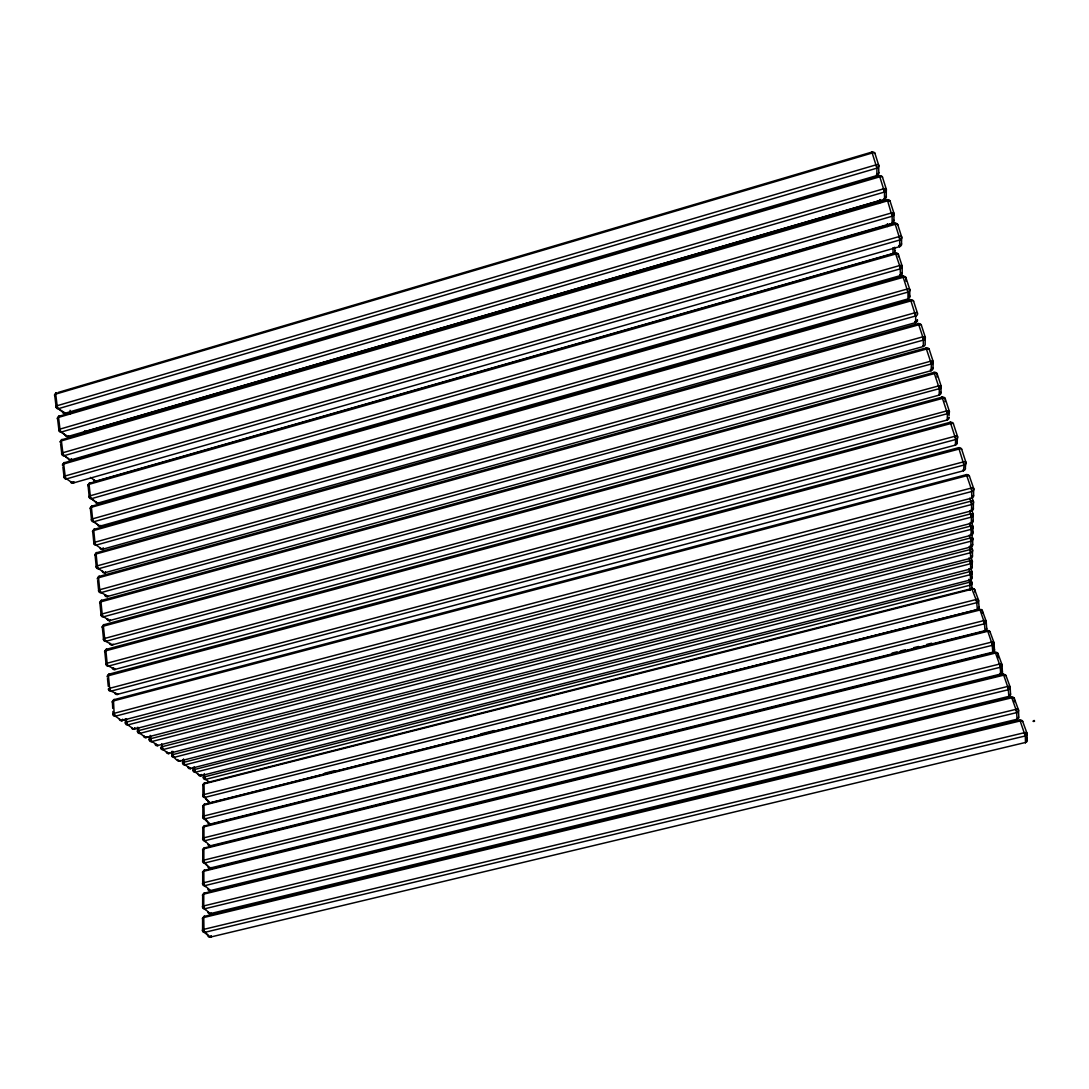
<?xml version="1.0" encoding="UTF-8"?>
<svg xmlns="http://www.w3.org/2000/svg" width="1089" height="1089" viewBox="0 0 1089 1089"><rect width="100%" height="100%" fill="white"/><g stroke="black" fill="none" stroke-linecap="round" stroke-linejoin="round"><path stroke-width="1.5" d="M100.12 548.339A2.314 1.947 -48.7 0 0 102.312 549.332L93.913 543.574A2.396 0.953 -5 0 1 94.934 542.213L915.019 312.761L915.277 313.673L915.699 316.055L910.513 299.611L94.634 529.2A2.314 0.912 72.6 0 0 93.749 530.506L94.934 542.213A2.314 0.912 72.8 0 0 96.24 545.072L915.699 315.973L915.618 322.603L102.312 549.332A2.301 0.898 72.9 0 0 103.196 548.298M970.803 547.168L971.007 540.77L969.333 535.053M971.456 522.053L972.967 526.545L972.858 532.535A2.559 2.219 -0.8 0 1 971.129 535.298L971.184 528.75L969.509 523.115M971.32 523.441L971.402 516.608L969.686 510.809M971.524 511L971.619 504.071L969.877 498.095M971.742 498.231L971.66 489.996L966.379 474.545L966.882 475.716A2.695 1.143 -18.3 0 1 969.441 476.233L973.702 488.593L973.566 495.168A2.682 2.301 -2.1 0 1 971.756 498.041L971.592 498.299M1025.389 742.752L1025.511 742.467A2.573 2.178 4.7 0 0 1027.199 739.785L1026.981 733.251L1022.721 721.531A2.573 2.164 3.6 0 0 1019.508 720.047L204.718 916.312A2.382 1.865 -47.8 0 0 202.608 918.912L202.581 930.741L205.304 933.15M1014.458 701.792L1014.308 698.444A2.518 1.171 -16.8 0 0 1011.817 697.845L1011.518 697.083L1016.513 711.022L1017.085 719.189A2.546 2.137 3.2 0 0 1018.76 716.548L1018.487 709.933L1014.308 698.444A2.546 2.124 2.3 0 0 1011.136 697.001L204.759 893.048A2.287 0.871 78.8 0 0 203.793 894.205A2.301 1.021 -2.8 0 0 202.663 895.607L202.636 907.205L205.331 909.669M210.762 890.679L204.773 885.656A2.328 1.824 -46.2 0 1 202.69 884.118L202.717 872.752A2.287 1.035 -2.6 0 1 203.834 871.336A2.26 0.858 78.4 0 1 204.8 870.22L1002.942 674.431A2.505 2.083 1 0 1 1006.073 675.833L1010.17 687.077L1010.497 693.788A2.477 1.157 -16.8 0 1 1009.952 694.714M210.939 867.661L210.082 868.069L204.8 862.978A2.301 1.797 -45.2 0 1 202.745 861.481L202.772 850.318A2.287 1.783 -44.7 0 1 204.256 848.045M209.741 844.982A2.232 1.048 -2.5 0 1 208.149 844.533A2.26 1.756 -44.4 0 0 210.068 845.894L210.422 846.099A2.205 0.817 77.9 0 1 210.068 845.894L204.841 840.722A2.273 1.756 -44.3 0 1 202.799 839.251L202.826 828.293A2.246 1.062 -2.3 0 1 203.929 826.85A2.205 0.83 77.7 0 1 204.868 825.843L987.042 630.64A2.45 2.001 -1.2 0 1 990.092 631.96L994.026 642.769L994.461 649.629A2.45 2.015 -0.4 0 1 992.814 652.148L992.787 652.461M203.099 805.765A2.246 1.715 -42.9 0 0 202.881 806.69L202.853 817.444L207.182 821.841M208.598 801.735A2.192 1.075 -2.2 0 1 208.04 801.381A2.219 1.702 -42.6 0 0 210.041 802.77L210.381 802.988A2.164 0.79 77.3 0 1 210.041 802.77L204.909 797.42A2.232 1.702 -42.5 0 1 202.908 796.032L202.935 785.482A2.192 1.089 -1.9 0 1 204.011 783.998A2.164 0.803 77 0 1 204.936 783.1L970.136 588.972M211.089 935.887L210.123 937.153L204.011 931.122L203.752 917.537A2.314 0.885 79.2 0 1 204.718 916.312M204.773 885.656A2.273 0.858 78.6 0 1 203.82 882.716L1007.693 686.465A2.505 1.184 -16.9 0 1 1010.17 687.077A2.532 2.11 1.6 0 1 1008.482 689.691L204.773 885.656L203.888 883.56L203.834 871.241L1003.718 675.18L1008.251 688.357L1008.822 696.388A2.505 2.096 1.9 0 0 1010.497 693.788M202.799 839.251A2.246 1.062 -2.4 0 1 203.902 837.822L991.589 642.115A2.45 1.212 -17.3 0 1 994.026 642.769A2.464 2.028 -0.7 0 1 992.365 645.301L204.841 840.722L203.97 838.639L203.929 826.85L987.777 631.28L992.133 643.967L992.8 652.379M208.598 823.053A2.219 1.062 -2.3 0 1 208.04 822.712A2.232 1.729 -43.5 0 0 210.054 824.128L210.408 824.346A2.178 0.803 77.6 0 1 210.054 824.128L204.215 817.635L203.929 805.152L980.046 609.99L984.32 622.432L985.041 630.681A2.423 1.974 -1.5 0 0 986.675 628.203L986.198 621.274L982.346 610.684A2.423 1.974 -2.2 0 0 980.644 609.364M884.05 198.743L884.445 199.314L67.681 436.553L61.256 432.047L884.513 192.032L884.499 199.015A2.573 2.232 -12.1 0 0 886.283 196.156L886.31 189.255L882.512 177.262A2.586 2.232 -12.5 0 0 879.354 175.86L59.432 416.134A2.328 1.96 -48.1 0 0 57.567 418.843L58.983 430.55L65.313 435.083A2.328 1.96 -48.5 0 0 67.681 436.553L68.553 436.008M92.293 506.031L92.184 506.058A2.301 0.898 72.2 0 0 91.408 507.283L92.579 518.854A2.314 0.898 72.4 0 0 93.872 521.726L907.995 292.097L907.981 298.89A2.532 2.192 -9 0 0 909.737 296.113L909.764 289.497L905.953 277.749A2.546 2.192 -9.5 0 0 902.822 276.347L92.293 506.031A2.314 1.919 -47.4 0 0 90.401 508.686L91.558 520.243A2.314 1.933 -47.8 0 0 93.872 521.726L99.929 526.123A2.301 1.919 -47.9 0 1 97.629 524.653A2.355 0.966 -4.9 0 0 98.568 524.993M1003.609 675.207L1003.132 674.186L1003.609 675.207A2.491 1.184 -17 0 1 1006.073 675.833M987.042 630.517L987.655 631.307A2.437 1.212 -17.4 0 1 990.092 631.96M91.558 520.243A2.382 0.98 -4.7 0 1 92.579 518.854L907.314 289.007L907.995 292.301L902.835 276.13M106.069 664.426A2.464 0.817 -6.3 0 1 107.144 663.215L955.053 436.226A2.668 0.953 -17.9 0 1 957.544 436.553A2.668 2.369 -3 0 1 955.72 439.507L955.312 445.129A2.641 2.355 -2.8 0 0 957.122 442.188L957.544 436.553L953.419 423.852A2.654 2.355 -3.7 0 0 950.139 422.287L106.776 649.221A2.369 0.966 74.6 0 0 105.892 650.786A2.45 0.83 -6.2 0 0 104.83 652.012L106.069 664.426A2.423 2.055 -53.2 0 0 108.478 666.073L115.352 669.299A2.355 0.966 74.9 0 1 114.644 669.517L955.312 445.129M998 653.672A2.464 1.198 -17.2 0 0 995.55 653.032L995.278 652.365L1000.083 665.828L1000.737 674.05A2.477 2.055 0.7 0 0 1002.397 671.491L1002.016 664.698L998 653.672A2.477 2.042 -0.1 0 0 994.91 652.311L204.827 847.827A2.232 0.844 78 0 0 203.888 848.876A2.26 1.048 -2.5 0 0 202.772 850.318M876.836 175.547L876.931 168.142L58.411 408.674L65.544 413.316A2.341 0.898 70.7 0 1 64.823 413.33L64.823 413.33A2.314 1.947 -47.8 0 1 62.468 411.887L56.152 407.191L54.749 395.593A2.314 1.947 -47.4 0 1 54.995 394.286M879.408 175.533L884.527 192.059L883.832 188.737L59.977 429.107A2.423 1.007 -4.7 0 0 58.983 430.55A2.341 1.974 -48.4 0 0 61.365 432.034L61.365 432.034A2.355 0.926 70.9 0 1 59.977 429.107L58.547 417.386A2.355 0.912 70.7 0 1 59.432 416.134L59.351 416.107M968.679 579.362L969.741 582.179L204.528 776.852L204.283 773.558M987.655 631.307L987.274 630.422M970.667 567.709L972.109 571.997A2.423 2.124 0.7 0 1 970.462 574.638L195.38 772.237L194.087 766.724M918.313 323.719L918.19 323.76A2.586 2.246 -7.9 0 1 921.376 325.216L925.282 337.263L925.133 343.58A2.573 2.246 -7.3 0 1 923.363 346.397L923.268 338.475L918.381 323.542L97.003 552.64A2.328 0.926 73 0 0 96.118 553.988A2.396 0.939 -5.1 0 0 95.097 555.336L96.281 567.178L104.721 572.8A2.328 1.96 -49.5 0 1 102.393 571.276A2.382 0.912 -5.4 0 0 103.033 571.534M62.168 439.602L62.291 439.602A2.341 1.987 -48.8 0 0 60.412 442.325A2.423 0.994 -4.8 0 1 61.406 440.895A2.369 0.926 71 0 1 62.291 439.602L887.195 199.682A2.6 2.26 -11.8 0 1 890.135 201.315L893.987 213.43L893.892 220.182A2.586 2.26 -11.4 0 1 892.095 223.054L892.177 216.235L64.128 455.678L70.608 460.062L71.425 458.7M967.005 475.675L113.501 700.921A2.396 0.994 75.5 0 1 114.508 699.546L966.12 474.709A2.682 2.301 -2.8 0 1 969.441 476.233M1033.856 721.422L1033.556 720.605L1033.774 721.544M968.992 557.854L970.081 560.74L183.796 762.286L183.565 758.91M201.274 774.47L200.512 775.844A2.219 1.851 -50.9 0 1 198.361 774.333A2.205 0.79 -5.9 0 0 198.756 774.51M1034.427 721.163L1034.237 720.442L1034.468 721.381M67.681 436.553L67.681 436.553A2.341 0.912 71 0 0 68.525 436.158M180.338 760.503C177.18 762.45 171.3 755.426 172.77 751.274M970.19 590.292L969.618 582.193L970.285 585.147L205.59 779.397A2.192 1.851 -51 0 1 203.439 777.886L203.194 774.701M970.367 580.015L970.462 574.638M182.476 760.095L182.707 763.375A2.26 1.879 -50.5 0 0 184.899 764.9L970.639 563.707L970.558 569.261A2.437 2.137 0.5 0 0 972.205 566.607L972.314 561.134L970.857 556.792M969.169 546.624L970.149 549.55A2.491 0.966 -17.3 0 1 972.531 549.945L972.423 555.581A2.477 2.164 0 0 1 970.735 558.276L970.149 549.55L172.988 754.582A2.232 0.858 76.5 0 0 174.117 757.345L970.83 552.654A2.491 2.178 -0.2 0 0 972.531 549.945L971.048 545.562M947.239 419.986L112.113 644.906A2.341 0.953 74.5 0 0 112.984 644.144L112.113 644.906L105.864 641.312L947.484 413.657L947.171 419.973A2.627 2.328 -4.1 0 0 949.023 417.305M971.878 588.605A2.369 2.096 1.3 0 0 971.796 587.692L971.905 582.533L970.83 579.307M970.136 579.947L970.367 579.92A2.409 2.124 0.9 0 0 972.001 577.306L972.109 571.997A2.409 0.912 -17 0 0 969.795 571.63L194.305 769.569A2.178 0.817 76.8 0 0 195.38 772.237A2.232 1.865 -50.7 0 1 193.216 770.726L192.971 767.5M970.871 547.195L970.925 546.964A2.518 2.192 -0.4 0 0 972.64 544.228L972.749 538.429L971.252 533.991M973.021 520.719A2.586 1.048 -17.7 0 0 973.09 520.46L973.212 514.294L972.178 511.258M973.035 508.604A2.627 1.075 -17.9 0 0 973.321 508.019L973.443 501.648L971.878 497.047M169.435 752.839L168.604 753.493L160.804 748.02A2.328 0.871 -5.2 0 1 161.893 746.782L970.326 538.007A2.532 0.994 -17.4 0 1 972.749 538.429A2.532 2.205 -0.6 0 1 971.034 541.165L163.023 749.586L161.689 743.841M892.041 223.34L70.567 460.021A2.341 0.912 71.3 0 0 71.452 459M901.515 243.623A2.6 2.287 -10.6 0 1 899.705 246.522L899.664 238.437L895.049 223.599L895.294 224.293A2.641 1.13 -20.2 0 1 897.785 224.77L901.678 237.034L901.515 243.623A2.627 1.103 -19.9 0 1 901.107 244.372M155.128 744.046A2.341 1.933 -49.9 0 0 157.374 745.625A2.287 0.898 76.3 0 0 158.109 745.393L149.37 740.016A2.369 0.885 -5 0 1 150.459 738.75L970.517 526.11A2.573 1.035 -17.6 0 1 972.967 526.545A2.573 2.232 -1 0 1 971.225 529.322L151.63 741.595L150.255 735.361M73.753 481.733L72.895 483.108A2.355 0.926 71.7 0 0 73.766 481.828M137.364 727.289L137.622 731.794A2.396 1.96 -49.5 0 0 139.896 733.373L971.429 517.112L970.844 513.817L138.698 730.596L138.534 727.479M894.763 247.23L894.818 250.661A2.505 2.137 -10.5 0 1 893.075 253.383L892.98 247.666M897.785 224.77A2.614 2.287 -11.1 0 0 894.586 223.313L894.79 223.095M125.262 718.754L125.521 723.314A2.423 1.974 -49.3 0 0 127.821 724.92L971.647 504.506L971.048 501.144L126.596 722.075L126.433 718.931M112.902 711.498L113.052 714.575A2.464 2.001 -49 0 0 115.38 716.194L971.864 491.479L971.265 488.063L114.127 713.322L113.501 700.921A2.477 0.98 -4.1 0 0 112.426 702.296L112.739 708.435M100.937 592.593L101.046 592.607A2.369 2.001 -50.3 0 1 98.691 591.055A2.423 0.898 -5.5 0 1 99.725 589.748L930.727 361.194L931.354 363.903L926.031 347.922A2.6 2.273 -6.9 0 1 929.23 349.406L933.191 361.616L932.974 367.755A2.586 2.273 -6.3 0 1 931.19 370.614L931.367 363.957L101.046 592.607A2.341 0.939 73.5 0 1 99.725 589.748L98.527 577.769A2.328 0.939 73.3 0 1 99.398 576.353L924.398 348.371M971.756 498.095L121.641 720.591A2.45 1.987 -49.2 0 1 119.368 719.284M971.17 523.496L971.334 523.264A2.586 2.246 -1.2 0 0 973.09 520.46M971.769 588.564L976.534 600.883L977.418 609.649A2.396 1.947 -2.4 0 0 979.052 607.199L978.521 600.202L974.75 589.816A2.396 1.933 -3.1 0 0 971.769 588.564L971.769 588.305M970.367 579.974L200.512 775.844L193.216 770.726A2.219 0.803 -5.8 0 1 194.305 769.569L194.305 769.569M1022.721 721.531A2.546 1.157 -16.5 0 0 1020.216 720.945L1019.917 720.224L1025.28 735.96L204.705 932.347A2.328 0.885 79.4 0 1 203.725 929.366L1024.599 732.652A2.559 1.143 -16.4 0 1 1026.981 733.251A2.586 2.178 4.4 0 1 1025.28 735.96L1025.511 742.657M94.171 480.031A2.328 1.007 -4.4 0 1 93.531 479.745A2.273 1.879 -46.4 0 0 95.805 481.161L96.2 481.324A2.273 0.871 71.9 0 1 95.805 481.161L90.523 477.404M203.942 815.988L983.898 620.594A2.423 1.225 -17.6 0 1 986.198 621.274A2.437 1.987 -1.7 0 1 984.551 623.766L204.882 818.874A2.246 1.729 -43.4 0 1 202.853 817.444A2.232 1.075 -2.2 0 1 203.942 815.988L203.942 815.988A2.192 0.817 77.5 0 0 204.882 818.874M203.902 837.917L203.902 837.822A2.219 0.83 77.9 0 0 204.841 840.722M204.8 862.978A2.246 0.844 78.2 0 1 203.861 860.051L204.8 862.978L1000.342 667.271L999.552 664.072L203.847 860.16L203.874 848.794L995.55 653.032M937.057 376.944L937.193 373.908A2.614 2.301 -5.9 0 0 933.967 372.397L101.835 600.352A2.382 2.001 -50.8 0 0 101.236 600.611M961.696 449.335A2.682 0.939 -17.8 0 0 959.205 449.008L958.647 447.674L964.037 465.18A2.682 2.409 -1.7 0 0 965.875 462.185A2.695 0.926 -17.6 0 0 963.384 461.886L109.676 688.302A2.477 0.79 -6.5 0 0 108.601 689.487A2.437 2.083 -54.3 0 0 111.024 691.147L964.051 465.017L963.561 470.611A2.668 2.382 -1.5 0 0 965.371 467.644L965.875 462.185L961.696 449.335A2.668 2.382 -2.4 0 0 958.388 447.729L109.295 674.091A2.437 2.069 -53.7 0 0 107.498 675.752M134.845 727.779L133.893 729.181A2.409 1.974 -49.4 0 1 131.646 727.888M947.512 414.174L947.512 414.147A2.641 2.341 -4.3 0 0 949.322 411.247L945.252 398.724A2.641 2.328 -4.8 0 0 941.999 397.172L104.285 624.65A2.355 0.953 74.1 0 0 103.401 626.161A2.437 0.858 -5.9 0 0 102.352 627.414L103.578 639.679A2.409 2.042 -52.2 0 0 105.973 641.285L105.973 641.285A2.369 0.966 74.4 0 1 104.653 638.44L103.401 626.161L942.775 398.343A2.654 0.994 -18.4 0 1 945.252 398.724L945.089 401.678M98.432 502.682L97.574 503.186A2.287 0.885 72.2 0 0 98.446 502.601M939.113 395.293L939.371 388.65L103.496 616.81A2.382 2.015 -51.2 0 1 101.114 615.217L99.902 603.102A2.382 2.001 -50.8 0 1 100.746 600.978M938.881 395.239L939.126 395.13A2.6 2.301 -5.2 0 0 940.923 392.244L941.209 386.268L937.193 373.908A2.627 1.035 -18.7 0 0 934.716 373.5L100.95 601.822A2.423 0.885 -5.7 0 0 99.902 603.102M203.371 805.316A2.246 1.715 -42.9 0 1 204.895 804.267L979.351 609.05L979.923 610.017A2.409 1.225 -17.7 0 1 982.346 610.684L982.509 613.012M122.594 719.965L122.635 719.176A2.382 0.98 75.8 0 1 121.641 720.591L113.052 714.575A2.491 0.966 -4.2 0 1 114.127 713.2A2.396 0.994 75.7 0 0 115.38 716.194L114.086 713.322M934.716 373.5L933.967 372.288L939.358 388.582L938.732 385.887L102.175 613.951A2.437 0.871 -5.8 0 0 101.114 615.217L109.676 620.621M931.19 370.668L107.158 596.554A2.328 0.926 73.6 0 0 107.934 596.255M1020.216 720.945L203.752 917.537A2.328 1.007 -3 0 0 202.608 918.912M949.05 415.603L949.322 411.247A2.654 0.98 -18.2 0 0 946.845 410.893L104.653 638.44A2.45 0.844 -6 0 0 103.578 639.679L106.668 641.503M939.126 395.13L109.621 620.58A2.369 2.001 -51.3 0 1 107.253 619.015M161.893 746.782L161.893 746.782A2.273 0.885 76.4 0 0 163.023 749.586A2.328 1.919 -50 0 1 160.804 748.02M150.459 738.75L150.459 738.75A2.301 0.912 76.2 0 0 151.63 741.595A2.355 1.947 -49.8 0 1 149.37 740.016L149.166 736.64M895.294 252.866L900.127 267.064L900.44 275.571A2.518 2.164 -9.8 0 0 902.182 272.822L902.155 266.056L898.384 254.458A2.532 2.164 -10.3 0 0 895.281 253.084L89.965 483.135A2.301 0.885 71.9 0 0 89.094 484.333A2.355 1.007 -4.3 0 0 88.086 485.762L89.244 497.197L94.28 500.981M964.037 465.18L963.411 461.967M203.711 929.475L203.725 929.366A2.341 0.994 -3 0 0 202.581 930.741A2.396 1.879 -48.3 0 0 204.705 932.347M114.644 669.517L114.644 669.517A2.409 2.042 -53.3 0 1 112.29 668.115M109.227 674.077L109.186 674.132A2.382 0.98 75 0 0 108.41 675.725L109.676 688.302A2.396 0.994 75.2 0 0 111.024 691.147L117.911 694.169A2.369 0.98 75.3 0 1 117.204 694.414L117.204 694.414A2.423 2.069 -54.3 0 1 114.835 693.067M204.473 776.852L204.528 776.756A2.151 0.79 76.9 0 0 205.59 779.397L204.528 776.756A2.192 0.776 -6 0 0 203.439 777.886L209.333 782.025M184.899 764.9L183.796 762.177A2.205 0.83 76.7 0 0 184.899 764.9L190.793 768.466M950.261 422.246L955.693 438.935L955.053 436.226M139.896 733.373L138.698 730.488A2.328 0.939 76.1 0 0 139.896 733.373L145.803 737.512L146.688 736.872M127.821 724.92L126.596 721.966A2.369 0.966 75.9 0 0 127.821 724.92L133.893 729.181L971.538 510.85A2.641 2.273 -1.6 0 0 973.321 508.019M899.705 246.618L72.895 483.108A2.355 2.001 -50 0 1 70.554 481.883M923.349 346.506L104.721 572.8A2.314 0.912 73.3 0 0 105.565 572.256M64.823 413.33L876.931 175.547M210.994 913.195L210.109 913.685L204.732 908.784A2.301 0.871 79 0 1 203.766 905.817A2.314 1.007 -2.9 0 0 202.636 907.205A2.369 1.851 -47.2 0 0 204.732 908.784L1016.799 712.587L1015.996 709.334L203.752 905.925L203.766 894.123L1011.899 697.763M62.618 465.357A2.437 0.966 -5.1 0 1 63.693 464.009A2.369 0.939 71.4 0 1 64.578 462.662L894.641 223.027M971.129 535.298L157.374 745.625M203.847 860.16L203.861 860.051A2.273 1.048 -2.5 0 0 202.745 861.481M970.735 558.276L179.535 761.143A2.273 1.892 -50.4 0 1 177.344 759.618A2.273 0.83 -5.5 0 0 178.079 759.877M871.84 151.902L876.944 168.128L876.4 165.283M70.567 460.021L70.567 460.021A2.341 1.987 -49.2 0 1 68.321 459.041M72.895 483.108L64.142 477.363L62.876 466.909M95.805 481.161L893.075 253.438M898.398 256.732L898.384 254.458A2.546 1.171 -20.2 0 0 895.934 253.914L89.094 484.333L90.251 495.767A2.301 0.898 72.1 0 0 91.544 498.639L900.385 268.833L899.963 266.424L899.705 265.539L90.251 495.767A2.369 0.994 -4.5 0 0 89.244 497.197A2.301 1.919 -47 0 0 91.544 498.639L97.574 503.186A2.287 1.906 -47.1 0 1 95.288 501.743A2.341 0.98 -4.6 0 0 96.499 502.124M97.574 503.186L900.549 275.558M102.23 549.36L103.169 547.998M910.513 299.611L910.458 299.897A2.559 2.219 -8.7 0 1 913.617 301.326L917.483 313.237A2.573 2.232 -8.3 0 1 915.699 316.055L915.713 316.001M942.012 397.049L947.471 413.589L946.845 410.893M923.608 340.067L922.819 336.828L97.316 565.844A2.409 0.926 -5.3 0 0 96.281 567.178A2.355 1.974 -49.4 0 0 98.636 568.703L923.513 340.054A2.586 2.26 -7.4 0 0 925.282 337.263A2.6 1.075 -19.1 0 0 922.819 336.828M974.927 592.171L974.75 589.816A2.382 1.239 -17.9 0 0 972.341 589.135L204.011 783.917L204.256 796.195L204.909 797.42L976.887 602.653A2.409 1.947 -2.6 0 0 978.521 600.202A2.396 1.239 -17.8 0 0 976.112 599.522L203.983 794.562A2.164 0.803 77.2 0 0 204.909 797.42M915.481 322.752L915.618 322.494A2.546 2.219 -8.2 0 0 917.387 319.69A2.573 1.089 -19.3 0 1 916.421 320.86M138.643 730.583L138.698 730.488A2.409 0.912 -4.8 0 0 137.622 731.794M126.596 721.966L126.596 721.966A2.437 0.939 -4.5 0 0 125.521 723.314M203.684 905.898L204.732 908.784M918.258 323.487L918.912 324.753A2.6 1.089 -19.3 0 1 921.376 325.216M876.958 168.128L876.944 168.128A2.573 2.219 -12.8 0 0 878.728 165.337L874.971 153.481A2.573 2.219 -13.2 0 0 872.847 151.984M900.412 268.765L900.412 268.765A2.532 2.178 -9.9 0 0 902.155 266.056A2.559 1.157 -20.1 0 0 899.705 265.539M884.513 192.127L884.527 192.059A2.586 2.246 -12.2 0 0 886.31 189.255A2.614 1.184 -20.7 0 0 883.832 188.737M117.204 694.414L963.52 470.761M963.561 470.652L962.989 469.999M955.72 439.507L108.478 666.073A2.382 0.98 74.8 0 1 107.144 663.215L105.892 650.786L950.928 423.512A2.668 0.966 -18.1 0 1 953.419 423.852M66.429 478.901L66.552 478.888A2.369 2.015 -49.9 0 1 64.142 477.363A2.45 0.953 -5.2 0 1 65.149 475.988L899.187 236.572L899.854 239.961L66.552 478.888A2.369 0.939 71.5 0 1 65.149 475.988L63.693 464.009L895.294 224.293M105.579 572.174L104.735 572.841M100.787 525.579L99.929 526.123A2.287 0.898 72.5 0 0 100.801 525.415M972.436 589.081L971.905 588.21M908.117 292.247L907.995 292.301A2.559 2.205 -9.1 0 0 909.764 289.497A2.573 1.13 -19.7 0 0 907.314 289.007M172.988 754.582L173.001 754.691A2.287 0.844 -5.4 0 0 171.899 755.807A2.287 1.906 -50.2 0 0 174.117 757.345M183.796 762.177L183.796 762.177A2.26 0.817 -5.6 0 0 182.707 763.375M84.615 430.822A2.273 0.858 71.2 0 0 85.241 431.652L878.265 200.975L878.306 203.439M891.632 213.362L892.177 216.33L887.412 200.117L887.658 200.812A2.627 1.157 -20.5 0 1 890.135 201.315M203.82 882.716L203.82 882.716A2.287 1.035 -2.7 0 0 202.69 884.118M878.279 200.975L878.224 201.043A2.491 2.096 -11.8 0 0 879.803 199.832M203.902 794.63L203.983 794.562A2.205 1.089 -2 0 0 202.908 796.032M950.234 422.233L950.928 423.512M899.963 239.893L899.868 239.893A2.614 2.301 -10.7 0 0 901.678 237.034A2.641 1.116 -20 0 0 899.187 236.572M892.286 216.262L892.19 216.262A2.6 2.273 -11.5 0 0 893.987 213.43A2.627 1.143 -20.3 0 0 891.51 212.94L62.849 452.738A2.437 0.98 -5 0 0 61.842 454.154L65.027 456.345M110.329 620.431L109.621 620.58A2.328 0.939 74 0 0 110.425 620.186M107.852 596.418L98.691 591.055M107.062 596.581L107.158 596.554A2.355 1.987 -50.4 0 1 104.803 595.002M122.39 720.496L121.641 720.591M980.032 609.976L979.338 609.391M939.521 389.141L939.412 389.113A2.627 2.314 -5.4 0 0 941.209 386.268A2.641 1.021 -18.5 0 0 938.732 385.887M112.017 644.933L112.113 644.906A2.382 2.028 -52.3 0 1 109.744 643.3A2.423 0.83 -6.2 0 0 110.67 643.558M931.517 364.447L931.408 364.434A2.614 2.287 -6.5 0 0 933.191 361.616A2.627 1.048 -18.8 0 0 930.727 361.194M58.221 392.435L871.84 152.092M874.971 153.481A2.6 1.225 -21.2 0 0 872.493 152.923L55.73 394.109A2.396 1.048 -4.2 0 0 54.749 395.593M882.512 177.262A2.614 1.198 -20.8 0 0 880.035 176.731L58.547 417.386A2.409 1.021 -4.5 0 0 57.567 418.843M887.658 200.812L61.406 440.895L62.849 452.738A2.369 0.939 71.2 0 0 64.237 455.651L64.237 455.651A2.355 1.987 -49.2 0 1 61.842 454.154L60.589 443.795M905.953 281.098L905.953 277.749A2.573 1.143 -19.9 0 0 903.502 277.232L91.408 507.283A2.369 0.994 -4.6 0 0 90.401 508.686M913.617 301.326A2.586 1.116 -19.6 0 0 911.153 300.85L93.749 530.506A2.382 0.966 -4.9 0 0 92.728 531.881L93.913 543.574A2.341 1.96 -48.6 0 0 96.24 545.072L96.131 545.099M918.912 324.753L96.118 553.988L97.316 565.844A2.328 0.926 73.2 0 0 98.636 568.703L98.636 568.703M929.23 349.406A2.614 1.062 -19 0 0 926.766 348.97L98.527 577.769A2.409 0.912 -5.4 0 0 97.479 579.076M101.726 600.393L101.835 600.352A2.341 0.953 73.7 0 0 100.95 601.822L102.175 613.951A2.355 0.953 73.9 0 0 103.496 616.81L103.496 616.81M959.205 449.008L108.41 675.725A2.477 0.803 -6.4 0 0 107.335 676.922M144.32 736.218A2.382 0.898 -4.9 0 1 143.544 735.933A2.369 1.947 -49.6 0 0 145.803 737.512L971.334 523.264M167.257 752.227A2.314 0.858 -5.3 0 1 166.386 751.941A2.301 1.906 -50.1 0 0 168.604 753.493L970.925 546.964M94.634 529.2L94.634 529.2A2.328 1.947 -48.2 0 0 93.518 529.853M99.29 576.38L99.398 576.353A2.355 1.987 -49.9 0 0 97.711 577.837M187.989 767.078A2.246 1.879 -50.6 0 0 190.167 768.603L970.204 569.084M324.59 773.217L334.473 770.726M480.494 733.972L494.243 730.515M210.041 802.77L977.418 609.649M892.082 653.073L897.091 651.835M900.331 651.018L905.327 649.765M913.521 647.724L918.517 646.485M926.712 644.429L931.694 643.191M210.054 824.128L985.041 630.681M210.068 845.894L992.814 652.148M208.598 866.898A2.26 1.035 -2.7 0 1 208.026 866.572A2.287 1.783 -45.4 0 0 210.082 868.069L1000.737 674.05M208.612 889.441A2.273 1.021 -2.8 0 1 208.026 889.128A2.314 1.81 -46.4 0 0 210.095 890.652L1008.822 696.388M64.578 462.662L64.578 462.662A2.369 2.001 -49.5 0 0 62.781 464.472M208.612 912.419A2.301 0.994 -3 0 1 208.026 912.106A2.341 1.851 -47.4 0 0 210.109 913.685L1017.085 719.244M205.835 933.613L208.013 935.533A2.382 1.879 -48.5 0 0 210.123 937.153L1025.511 742.467M106.654 649.235L106.776 649.221A2.409 2.055 -52.7 0 0 104.83 652.012M876.972 175.234L876.972 175.234A2.546 2.205 -12.7 0 0 878.755 172.402L878.728 165.337A2.6 1.212 -21 0 0 876.25 164.793L57.132 405.721A2.409 1.035 -4.4 0 0 56.152 407.191A2.328 1.96 -47.8 0 0 58.52 408.647L58.52 408.647A2.355 0.912 70.5 0 1 57.132 405.721L55.73 394.109A2.355 0.898 70.4 0 1 56.614 392.911L56.614 392.911A2.314 1.947 -47.4 0 0 55.43 393.66M970.571 526.205L971.225 529.322M970.449 537.993L971.034 541.11M969.795 571.63L970.408 574.107L968.842 568.771M976.112 599.522L976.887 602.653M991.589 642.115L992.365 645.301M1007.693 686.465L1008.482 689.691M202.881 806.69A2.219 1.075 -2.1 0 1 203.97 805.234L203.97 805.234A2.178 0.817 77.3 0 1 204.895 804.267M85.241 431.652L85.241 431.652A2.26 1.851 -45 0 1 84.37 431.72M970.149 549.55L970.83 552.654M1024.477 732.679L1025.28 735.96M971.129 488.076L971.129 488.076A2.695 1.13 -18.2 0 1 973.702 488.593A2.695 2.314 -2.3 0 1 971.864 491.479L971.864 491.425M971.647 504.506A2.654 2.287 -1.9 0 0 973.443 501.648A2.654 1.089 -18 0 0 970.925 501.158L970.98 501.267M970.844 513.858L970.748 513.94A2.614 1.062 -17.8 0 1 973.212 514.294A2.614 2.26 -1.4 0 1 971.429 517.112M970.639 563.803L969.972 560.753A2.45 0.939 -17.1 0 1 972.314 561.134A2.464 2.151 0.2 0 1 970.639 563.803L970.081 560.74M969.618 582.193L969.618 582.193A2.382 0.885 -16.8 0 1 971.905 582.533A2.382 2.11 1.1 0 1 970.285 585.147L970.285 585.147M999.552 664.072L999.552 664.072A2.477 1.198 -17.1 0 1 1002.016 664.698A2.491 2.069 0.4 0 1 1000.342 667.271M1016.119 709.375L1016.037 709.429A2.532 1.157 -16.6 0 1 1018.487 709.933A2.559 2.137 2.9 0 1 1016.799 712.587M908.063 298.903L99.97 526.164M983.843 620.689L984.551 623.766M108.601 689.487L111.078 690.794M926.086 347.65L926.766 348.97M65.639 456.781L68.185 458.537M92.579 520.978L96.622 523.918M942.067 396.941L942.775 398.343M203.589 884.962L205.372 886.637M203.629 862.325L207.155 865.728M203.67 840.123L205.426 841.851M205.481 798.713L207.182 800.497M910.635 299.652L911.153 300.85M895.471 252.811L895.934 253.914M971.061 510.55L970.925 510.21M872.017 151.807L872.493 152.923M903.026 276.102L903.502 277.232M879.558 175.588L880.035 176.731M876.604 175.152L876.441 174.757M922.914 346.111L922.778 345.771M1000.097 673.274L1000.56 674.282L1000.192 673.547M970.204 545.875L970.653 546.977L970.313 546.174M899.773 274.7L899.882 274.986M914.923 321.514L915.359 322.603L915.032 321.813M930.455 369.525L930.932 370.696L930.564 369.838M993.481 646.934L994.461 649.629A2.437 1.198 -17.2 0 1 993.699 650.746M1001.254 668.347L1002.397 671.491M1026.137 736.858L1027.199 739.785A2.532 1.13 -16.3 0 1 1026.355 740.888M898.997 245.501L899.677 246.74L899.024 245.61M971.851 529.553L972.858 532.535A2.546 1.021 -17.5 0 1 971.96 533.569M908.784 293.186L909.737 296.113A2.546 1.116 -19.6 0 1 908.784 297.297M97.629 580.573L98.541 589.557M107.484 678.488L108.274 686.342M70.064 410.322L70.417 413.915M171.613 751.451L171.899 755.807M998.069 654.816L998.245 657.77M879.994 199.546L880.089 202.649M887.358 223.735L887.412 226.539M156.312 744.386A2.341 0.885 -5.1 0 1 155.89 744.332M190.861 768.303A2.192 0.83 76.7 0 1 190.167 768.603M972.205 566.607A2.437 0.926 -17 0 1 971.933 567.11M188.914 767.364A2.246 0.817 -5.7 0 1 188.247 767.201M211.089 935.982A2.314 0.885 79.4 0 1 210.123 937.153M208.612 935.846A2.328 0.98 -3.2 0 1 208.013 935.533M986.675 628.203A2.409 1.212 -17.5 0 1 986.09 629.224M134.859 727.983A2.355 0.953 76 0 1 133.893 729.181M972.436 509.094A2.627 1.075 -17.9 0 1 971.837 509.421M202.935 785.482A2.219 1.688 -42.1 0 1 204.936 783.1M979.052 607.199A2.382 1.225 -17.7 0 1 977.337 608.874M201.288 774.851A2.164 0.803 76.8 0 1 200.512 775.844M972.001 577.306A2.396 0.898 -16.9 0 1 970.803 578.422M210.735 890.72A2.26 0.844 78.7 0 1 210.095 890.652M202.717 872.752A2.314 1.81 -45.7 0 1 204.8 870.22M211.007 913.126A2.287 0.871 79 0 1 210.109 913.685M202.663 895.607A2.341 1.838 -46.7 0 1 204.759 893.048M1018.569 717.093A2.505 1.143 -16.5 0 1 1017.643 717.828M202.826 828.293A2.26 1.742 -43.8 0 1 204.868 825.843M112.426 702.296A2.45 1.987 -48.6 0 1 114.508 699.546M973.566 495.168A2.682 1.116 -18.1 0 1 972.926 496.094M971.796 587.692A2.355 0.871 -16.8 0 1 970.966 588.605M169.394 753.071A2.246 0.871 76.4 0 1 168.604 753.493M972.64 544.228A2.505 0.98 -17.4 0 1 971.946 545.113M180.311 760.653A2.219 0.844 76.6 0 1 179.535 761.143M972.423 555.581A2.464 0.953 -17.2 0 1 971.905 556.316M146.716 736.709A2.314 0.926 76.1 0 1 145.803 737.512M972.763 521.087A2.586 1.048 -17.7 0 1 971.933 521.685M210.98 867.429A2.232 0.83 78.3 0 1 210.082 868.069M1001.866 672.417A2.464 1.184 -17 0 1 1001.322 672.798M940.923 392.258A2.614 0.994 -18.4 0 1 940.27 393.115M108.492 619.301A2.409 0.858 -5.9 0 1 107.43 619.096M915.019 312.761A2.586 1.103 -19.4 0 1 917.483 313.237M92.728 531.881A2.328 1.947 -48.2 0 1 93.123 530.329M957.122 442.188A2.654 0.939 -17.8 0 1 956.673 442.842M113.828 668.142A2.437 0.803 -6.4 0 1 112.902 668.088M88.086 485.762A2.301 1.906 -46.7 0 1 89.965 483.135M902.182 272.822A2.532 1.143 -19.9 0 1 901.079 274.142M932.974 367.755A2.6 1.035 -18.7 0 1 932.729 368.286M932.375 368.613A2.6 1.035 -18.7 0 1 931.49 369.144M106.15 595.329A2.396 0.885 -5.6 0 1 105.089 595.139M95.097 555.336A2.341 1.96 -49 0 1 96.417 552.899M102.352 627.414A2.396 2.028 -51.7 0 1 103.986 624.746M948.71 417.55A2.627 0.966 -18.1 0 1 948.015 418.094M65.966 435.369A2.396 0.994 -4.8 0 1 65.313 435.083M886.283 196.156A2.586 1.157 -20.5 0 1 885.888 196.932M63.72 412.282A2.382 1.021 -4.5 0 1 63.121 412.173M878.755 172.402A2.573 1.184 -20.9 0 1 878.306 173.274M877.816 173.668A2.573 1.184 -20.9 0 1 877.19 174.036M72.419 481.937A2.423 0.939 -5.4 0 1 71.316 481.883M893.892 220.182A2.6 1.13 -20.2 0 1 893.484 220.931M894.818 250.661A2.518 1.171 -20.2 0 1 894.6 251.219M1033.053 721.326L1033.039 721.286"/></g></svg>
